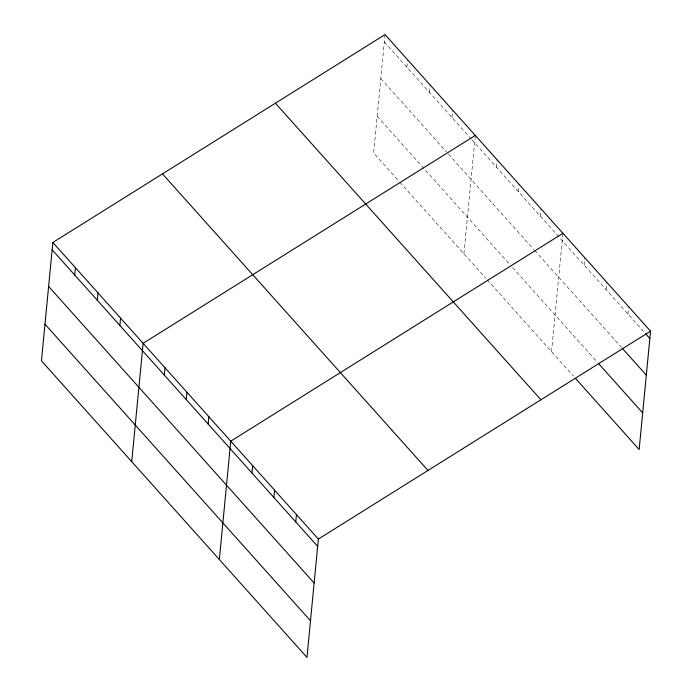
<?xml version="1.0" encoding="UTF-8"?>
<svg xmlns="http://www.w3.org/2000/svg" width="692" height="692" viewBox="0 0 692 692"><rect width="100%" height="100%" fill="white"/><g stroke="black" fill="none" stroke-linecap="round" stroke-linejoin="round"><path stroke-width="0.52" stroke-dasharray="3.46 2.59" d="M385.029 34.6L373.637 152.941L399.024 181.304M406.896 67.133L407.605 59.806M429.464 92.339L430.173 85.021M452.032 117.545L452.741 110.227M463.917 253.774L475.309 135.433M496.51 167.222L497.211 159.904M518.412 191.693L519.121 184.366M540.314 216.155L541.023 208.837M551.533 351.648L562.925 233.308M584.126 265.097L584.835 257.77M606.036 289.559L606.737 282.241M627.938 314.03L628.639 306.703M384.328 41.918L471.079 138.815M471.78 139.602L644.892 332.973M380.799 78.559L446.392 151.816M448.502 154.186L533.964 249.639M534.674 250.426L621.58 347.505M377.166 116.308L509.84 264.491M512.66 267.648L597.456 362.366M399.734 182.091L485.819 278.245M487.229 279.819L573.434 376.111"/><path stroke-width="1.04" d="M52.852 242.485L41.451 360.826L306.971 657.4L318.363 539.059L52.852 242.485L385.029 34.6L650.549 331.174L639.149 449.515L575.554 378.481M74.71 275.018L75.419 267.692M97.278 300.224L97.987 292.906M119.846 325.43L120.555 318.112M131.731 461.659L143.123 343.318L475.309 135.433M164.324 375.107L165.025 367.789M186.226 399.578L186.935 392.252M208.136 424.04L208.837 416.722M219.347 559.534L230.739 441.193L562.925 233.308M251.94 472.982L252.649 465.655M273.85 497.444L274.551 490.126M295.752 521.915L296.461 514.588M318.363 539.059L650.549 331.174M645.601 333.76L649.84 338.492M622.29 348.292L646.311 375.133M598.874 363.94L642.678 412.882M275.407 103.203L540.928 399.777M162.464 173.882L427.985 470.456M52.142 249.803L317.654 546.377M48.613 286.445L314.133 583.019M44.98 324.193L310.492 620.767"/></g></svg>
